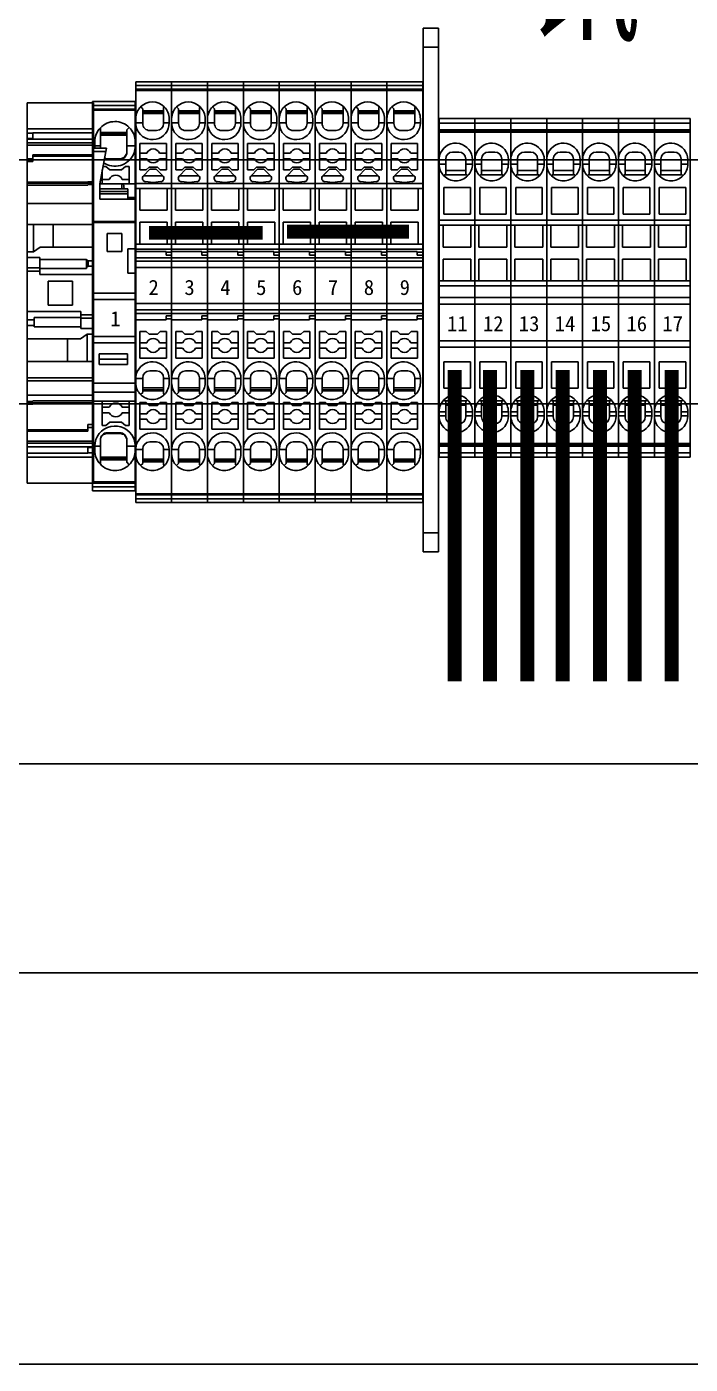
# Model space of a CAD drawing. Header units: millimetres. Extents: x -5786 to 4989, y -422 to 1165.
# Drawn here: x -963 to -867.7, y 393.8 to 585.8 of the extents above; entities that cross this region are included whole.
import ezdxf

# ---------------------------------------------------------------- set-up
doc = ezdxf.new("R2010")
doc.units = ezdxf.units.MM
doc.layers.add('03-电路图形与符号及连接细实线', color=7, linetype='Continuous', lineweight=25)
doc.styles.get("Standard").update_dxf_attribs({"font": 'txt.shx', "height": 20})

# ---------------------------------------------------------------- blocks, each defined once
blk = doc.blocks.new('CLIPFIX_35-select__2', base_point=(-143.27, 65.5))
at = {"color": 7, "linetype": 'Continuous'}
for p, q in [((-143.27, 75), (-143.27, 65.5)), ((-139.54, 75), (-143.27, 75)), ((-138.98, 75), (-139.54, 75)), ((-139.54, 65.5), (-139.54, 75)), ((-138.98, 75), (-138.98, 66.3)), ((-138.98, 75), (-138.05, 75)), ((-138.05, 75), (-137.54, 75)), ((-138.05, 75), (-138.05, 65.5)), ((-137.54, 65.5), (-137.54, 75)), ((-137.54, 75), (-137.22, 75)), ((-137.22, 65.5), (-137.22, 75)), ((-137.22, 75), (-135.81, 75)), ((-135.81, 75), (-135.81, 66.3)), ((-135.6, 75), (-135.81, 75)), ((-135.6, 75), (-131.93, 75)), ((-135.6, 66.3), (-135.6, 75)), ((-131.74, 75), (-131.93, 75)), ((-131.93, 74.2), (-131.93, 75)), ((-131.74, 75), (-131.74, 65.5)), ((-131.74, 75), (-131.55, 75)), ((-131.55, 74.2), (-131.55, 75)), ((-131.55, 75), (-130.61, 75)), ((-128.59, 75), (-130.61, 75)), ((-128.59, 75), (-128.15, 75)), ((-128.15, 65.5), (-128.15, 75)), ((-125.82, 75), (-128.15, 75)), ((-125.82, 75), (-125.82, 65.5)), ((-125.82, 75), (-122.57, 75)), ((-122.57, 75), (-122.57, 67.36)), ((-122.57, 75), (-120.62, 75)), ((-120.62, 74), (-120.62, 75)), ((-120.62, 75), (-119.81, 75)), ((-119.81, 74), (-119.81, 75)), ((-119.81, 75), (-118.61, 75)), ((-118.61, 67.3), (-118.61, 75)), ((-112.82, 75), (-118.61, 75)), ((-112.82, 75), (-112.82, 73.2)), ((-112.82, 75), (-112.35, 75)), ((-112.35, 75), (-112.35, 73.2)), ((-110.87, 75), (-112.35, 75)), ((-110.87, 75), (-110.87, 73.2)), ((-110.87, 75), (-110.07, 75)), ((-110.07, 74.09), (-110.07, 75)), ((-106.12, 75), (-110.07, 75)), ((-106.12, 65.5), (-106.12, 75)), ((-103.12, 75), (-106.12, 75)), ((-103.12, 65.5), (-103.12, 75)), ((-103.12, 75), (-100.47, 75)), ((-100.47, 66.3), (-100.47, 75)), ((-100.2, 75), (-100.47, 75)), ((-100.07, 75), (-100.2, 75)), ((-100.2, 75), (-100.2, 65.5)), ((-100.07, 66.3), (-100.07, 75)), ((-97.11, 75), (-100.07, 75)), ((-96.69, 75), (-97.11, 75)), ((-97.11, 75), (-97.11, 74.2)), ((-96.69, 74.2), (-96.69, 75)), ((-94.73, 75), (-96.69, 75)), ((-94.73, 65.5), (-94.73, 75)), ((-94.4, 75), (-94.73, 75)), ((-94.4, 65.5), (-94.4, 75)), ((-93.9, 75), (-94.4, 75)), ((-93.9, 65.5), (-93.9, 75)), ((-93.81, 75), (-93.9, 75)), ((-93.81, 74.2), (-93.81, 75)), ((-93.04, 75), (-93.81, 75)), ((-93.04, 75), (-93.04, 74.2)), ((-93.04, 75), (-92.4, 75)), ((-92.4, 75), (-92.4, 65.5)), ((-88.67, 75), (-92.4, 75)), ((-88.67, 75), (-88.67, 65.5)), ((-131.88, 74.2), (-131.93, 74.2)), ((-131.88, 74.2), (-131.88, 65.5)), ((-131.47, 74.2), (-131.55, 74.2)), ((-131.47, 74.2), (-131.47, 65.5)), ((-120.62, 74), (-120.81, 74)), ((-120.81, 67.3), (-120.81, 74)), ((-120.62, 74), (-119.81, 74)), ((-119.51, 74), (-119.81, 74)), ((-119.51, 67.3), (-119.51, 74)), ((-113.33, 73.2), (-113.33, 65.5)), ((-113.33, 73.2), (-112.82, 73.2)), ((-112.82, 73.2), (-112.43, 73.2)), ((-112.43, 66.5), (-112.43, 73.2)), ((-112.35, 73.2), (-112.43, 73.2)), ((-111.14, 73.2), (-112.35, 73.2)), ((-111.14, 73.2), (-111.14, 66.5)), ((-111.14, 73.2), (-110.87, 73.2)), ((-106.12, 74.09), (-110.07, 74.09)), ((-110.07, 74.09), (-109.37, 73.14)), ((-109.37, 65.5), (-109.37, 73.14)), ((-96.69, 74.2), (-97.11, 74.2)), ((-96.34, 74.2), (-96.69, 74.2)), ((-96.34, 74.2), (-96.34, 65.5)), ((-96.14, 74.2), (-96.34, 74.2)), ((-96.14, 65.5), (-96.14, 74.2)), ((-93.04, 74.2), (-93.81, 74.2)), ((-93.04, 74.2), (-92.97, 74.2)), ((-92.97, 65.5), (-92.97, 74.2)), ((-114.25, 72), (-117.7, 72)), ((-117.7, 72), (-117.7, 68.5)), ((-114.25, 68.5), (-114.25, 72)), ((-109.37, 71.28), (-106.12, 71.28)), ((-122.57, 69.22), (-125.82, 69.22)), ((-121.88, 66.41), (-122.57, 67.36)), ((-120.81, 67.3), (-121.07, 67.3)), ((-121.07, 65.5), (-121.07, 67.3)), ((-120.81, 67.3), (-119.6, 67.3)), ((-119.6, 65.5), (-119.6, 67.3)), ((-119.6, 67.3), (-119.51, 67.3)), ((-119.12, 67.3), (-119.51, 67.3)), ((-119.12, 67.3), (-119.12, 65.5)), ((-118.61, 67.3), (-119.12, 67.3)), ((-117.7, 68.5), (-114.25, 68.5)), ((-139.54, 65.5), (-143.27, 65.5)), ((-138.9, 65.5), (-139.54, 65.5)), ((-138.9, 66.3), (-138.98, 66.3)), ((-138.9, 66.3), (-138.14, 66.3)), ((-138.9, 65.5), (-138.9, 66.3)), ((-138.9, 65.5), (-138.14, 65.5)), ((-138.14, 66.3), (-138.14, 65.5)), ((-138.14, 65.5), (-138.05, 65.5)), ((-138.05, 65.5), (-137.54, 65.5)), ((-137.22, 65.5), (-137.54, 65.5)), ((-135.26, 65.5), (-137.22, 65.5)), ((-135.81, 66.3), (-135.6, 66.3)), ((-135.6, 66.3), (-135.26, 66.3)), ((-135.26, 66.3), (-134.84, 66.3)), ((-135.26, 66.3), (-135.26, 65.5)), ((-135.26, 65.5), (-134.84, 65.5)), ((-134.84, 65.5), (-134.84, 66.3)), ((-134.84, 65.5), (-131.88, 65.5)), ((-131.88, 65.5), (-131.74, 65.5)), ((-131.74, 65.5), (-131.47, 65.5)), ((-130.61, 65.5), (-131.47, 65.5)), ((-130.61, 65.5), (-128.59, 65.5)), ((-128.59, 65.5), (-128.15, 65.5)), ((-128.15, 65.5), (-125.82, 65.5)), ((-121.88, 66.41), (-125.82, 66.41)), ((-121.88, 65.5), (-125.82, 65.5)), ((-121.88, 65.5), (-121.88, 66.41)), ((-121.07, 65.5), (-121.88, 65.5)), ((-121.07, 65.5), (-119.6, 65.5)), ((-119.12, 65.5), (-119.6, 65.5)), ((-119.12, 65.5), (-113.33, 65.5)), ((-113.33, 65.5), (-112.14, 65.5)), ((-112.43, 66.5), (-112.31, 66.5)), ((-112.14, 66.27), (-112.31, 66.5)), ((-112.31, 66.5), (-111.22, 66.5)), ((-112.14, 65.5), (-112.14, 66.27)), ((-112.14, 66.27), (-111.33, 66.27)), ((-112.14, 65.5), (-111.33, 65.5)), ((-111.22, 66.5), (-111.33, 66.27)), ((-111.33, 66.27), (-111.33, 65.5)), ((-111.33, 65.5), (-109.37, 65.5)), ((-111.22, 66.5), (-111.14, 66.5)), ((-109.37, 65.5), (-106.12, 65.5)), ((-103.12, 65.5), (-106.12, 65.5)), ((-103.12, 65.5), (-100.4, 65.5)), ((-100.47, 66.3), (-100.4, 66.3)), ((-100.4, 66.3), (-100.4, 65.5)), ((-100.4, 65.5), (-100.2, 65.5)), ((-100.2, 65.5), (-100.02, 65.5)), ((-100.07, 66.3), (-100.02, 66.3)), ((-100.02, 66.3), (-100.02, 65.5)), ((-100.02, 65.5), (-96.34, 65.5)), ((-96.34, 65.5), (-96.14, 65.5)), ((-96.14, 65.5), (-94.73, 65.5)), ((-94.73, 65.5), (-94.4, 65.5)), ((-94.4, 65.5), (-93.9, 65.5)), ((-93.9, 65.5), (-92.97, 65.5)), ((-92.97, 65.5), (-92.4, 65.5)), ((-92.4, 65.5), (-88.67, 65.5))]:
    blk.add_line(p, q, dxfattribs=at)
at = {"color": 2, "linetype": 'Continuous'}
for p, q in [((-130.61, 75), (-130.61, 65.5)), ((-128.59, 75), (-128.59, 65.5))]:
    blk.add_line(p, q, dxfattribs=at)
blk = doc.blocks.new('ST_2_5-select__2', base_point=(-161.48, 74.58))
at = {"color": 7, "linetype": 'Continuous'}
for p, q in [((-161.48, 79.73), (-161.48, 74.58)), ((-160.84, 79.73), (-161.48, 79.73)), ((-160.84, 79.73), (-160.84, 74.58)), ((-159.88, 79.73), (-160.84, 79.73)), ((-159.88, 74.58), (-159.88, 79.73)), ((-159.78, 79.73), (-159.88, 79.73)), ((-159.78, 79.73), (-159.78, 74.58)), ((-159.52, 79.73), (-159.78, 79.73)), ((-159.52, 79.73), (-159.52, 74.58)), ((-146.9, 79.73), (-159.52, 79.73)), ((-155.56, 79.38), (-154.96, 79.38)), ((-151.58, 79.08), (-151.58, 75.28)), ((-147.78, 79.08), (-151.58, 79.08)), ((-147.78, 75.28), (-147.78, 79.08)), ((-146.9, 79.73), (-146.9, 74.58)), ((-146.18, 79.73), (-146.9, 79.73)), ((-138.18, 79.73), (-146.18, 79.73)), ((-146.18, 79.16), (-146.18, 79.73)), ((-146.18, 75.16), (-146.18, 79.16)), ((-143.03, 79.16), (-146.18, 79.16)), ((-143.03, 75.16), (-143.03, 79.16)), ((-141.33, 79.16), (-141.33, 75.16)), ((-138.18, 79.16), (-141.33, 79.16)), ((-137.47, 79.73), (-138.18, 79.73)), ((-138.18, 79.16), (-138.18, 79.73)), ((-138.18, 75.16), (-138.18, 79.16)), ((-137.47, 79.73), (-137.47, 74.58)), ((-135.79, 79.73), (-137.47, 79.73)), ((-135.79, 79.73), (-135.79, 74.58)), ((-134.87, 79.73), (-135.79, 79.73)), ((-134.87, 79.73), (-134.87, 74.58)), ((-129.6, 79.73), (-134.87, 79.73)), ((-129.6, 79.73), (-129.6, 74.58)), ((-128.67, 79.73), (-129.6, 79.73)), ((-128.67, 79.73), (-128.67, 74.58)), ((-114.84, 79.73), (-128.67, 79.73)), ((-122.78, 79.08), (-126.58, 79.08)), ((-126.58, 79.08), (-126.58, 75.28)), ((-122.78, 75.28), (-122.78, 79.08)), ((-118.81, 79.38), (-119.41, 79.38)), ((-114.84, 79.73), (-114.84, 74.58)), ((-114.59, 79.73), (-114.84, 79.73)), ((-114.59, 79.73), (-114.59, 74.58)), ((-114.49, 79.73), (-114.59, 79.73)), ((-114.49, 74.58), (-114.49, 79.73)), ((-113.52, 79.73), (-114.49, 79.73)), ((-113.52, 79.73), (-113.52, 74.58)), ((-112.88, 79.73), (-113.52, 79.73)), ((-112.88, 79.73), (-112.88, 74.58)), ((-156.68, 76.53), (-156.68, 77.43)), ((-155.68, 78.43), (-155.56, 78.43)), ((-155.56, 78.43), (-154.96, 78.43)), ((-154.96, 78.43), (-154.03, 78.43)), ((-154.03, 78.43), (-154.03, 75.53)), ((-154.03, 78.43), (-153.41, 78.43)), ((-153.41, 78.43), (-153.41, 78.58)), ((-153.41, 75.53), (-153.41, 78.43)), ((-120.96, 78.43), (-120.96, 78.58)), ((-120.96, 75.53), (-120.96, 78.43)), ((-120.33, 78.43), (-120.96, 78.43)), ((-120.33, 78.43), (-120.33, 75.53)), ((-119.41, 78.43), (-120.33, 78.43)), ((-118.81, 78.43), (-119.41, 78.43)), ((-118.68, 78.43), (-118.81, 78.43)), ((-117.68, 76.53), (-117.68, 77.43)), ((-155.56, 75.53), (-155.68, 75.53)), ((-155.56, 75.53), (-154.96, 75.53)), ((-154.03, 75.53), (-154.96, 75.53)), ((-153.41, 75.53), (-154.03, 75.53)), ((-153.41, 75.38), (-153.41, 75.53)), ((-151.58, 75.28), (-147.78, 75.28)), ((-146.18, 74.58), (-146.18, 75.16)), ((-146.18, 75.16), (-143.03, 75.16)), ((-141.33, 75.16), (-138.18, 75.16)), ((-138.18, 74.58), (-138.18, 75.16)), ((-126.58, 75.28), (-122.78, 75.28)), ((-120.96, 75.38), (-120.96, 75.53)), ((-120.96, 75.53), (-120.33, 75.53)), ((-120.33, 75.53), (-119.41, 75.53)), ((-118.81, 75.53), (-119.41, 75.53)), ((-118.81, 75.53), (-118.68, 75.53)), ((-160.84, 74.58), (-161.48, 74.58)), ((-159.88, 74.58), (-160.84, 74.58)), ((-159.88, 74.58), (-159.78, 74.58)), ((-159.78, 74.58), (-159.52, 74.58)), ((-156.56, 74.58), (-159.52, 74.58)), ((-156.56, 74.58), (-156.56, 74.8)), ((-156.56, 74.58), (-155.56, 74.58)), ((-154.96, 74.58), (-155.56, 74.58)), ((-154.96, 74.58), (-153.96, 74.58)), ((-153.96, 74.58), (-153.96, 74.8)), ((-146.9, 74.58), (-153.96, 74.58)), ((-146.18, 74.58), (-146.9, 74.58)), ((-138.18, 74.58), (-146.18, 74.58)), ((-137.47, 74.58), (-138.18, 74.58)), ((-135.79, 74.58), (-137.47, 74.58)), ((-135.79, 74.58), (-134.87, 74.58)), ((-129.6, 74.58), (-134.87, 74.58)), ((-129.6, 74.58), (-128.67, 74.58)), ((-128.67, 74.58), (-120.41, 74.58)), ((-120.41, 74.58), (-120.41, 74.8)), ((-120.41, 74.58), (-119.41, 74.58)), ((-119.41, 74.58), (-118.81, 74.58)), ((-117.81, 74.58), (-118.81, 74.58)), ((-117.81, 74.58), (-117.81, 74.8)), ((-117.81, 74.58), (-114.84, 74.58)), ((-114.59, 74.58), (-114.84, 74.58)), ((-114.49, 74.58), (-114.59, 74.58)), ((-113.52, 74.58), (-114.49, 74.58)), ((-113.52, 74.58), (-112.88, 74.58))]:
    blk.add_line(p, q, dxfattribs=at)
at = {"color": 2, "linetype": 'Continuous'}
for p, q in [((-155.56, 78.43), (-155.56, 79.38)), ((-154.96, 78.43), (-154.96, 79.38)), ((-119.41, 78.43), (-119.41, 79.38)), ((-118.81, 78.43), (-118.81, 79.38)), ((-155.56, 75.53), (-155.56, 74.58)), ((-154.96, 75.53), (-154.96, 74.58)), ((-119.41, 75.53), (-119.41, 74.58)), ((-118.81, 75.53), (-118.81, 74.58))]:
    blk.add_line(p, q, dxfattribs=at)
at = {"color": 7, "linetype": 'Continuous'}
for centre, radius, start, end in [((-155.56, 76.98), 2.4, 90, 245.3757), ((-154.96, 76.98), 2.4, 45.3088, 90), ((-119.41, 76.98), 2.4, 90, 134.6912), ((-118.81, 76.98), 2.4, 294.6243, 90), ((-155.68, 77.43), 1, 90, 180), ((-154.96, 76.98), 2.4, 314.6912, 45.3088), ((-119.41, 76.98), 2.4, 134.6912, 225.3088), ((-118.68, 77.43), 1, 360, 90), ((-155.68, 76.53), 1, 180, 270), ((-154.96, 76.98), 2.4, 294.6243, 314.6912), ((-119.41, 76.98), 2.4, 225.3088, 245.3757), ((-118.68, 76.53), 1, 270, 360), ((-155.56, 76.98), 2.4, 245.3757, 270), ((-154.96, 76.98), 2.4, 270, 294.6243), ((-119.41, 76.98), 2.4, 245.3757, 270), ((-118.81, 76.98), 2.4, 270, 294.6243)]:
    blk.add_arc(centre, radius, start, end, dxfattribs=at)
for points in [[(-153.27, 78.69), (-153.31, 78.66), (-153.34, 78.63), (-153.37, 78.61), (-153.41, 78.58)], [(-121.1, 78.69), (-121.06, 78.66), (-121.03, 78.63), (-120.99, 78.61), (-120.96, 78.58)], [(-153.27, 75.27), (-153.31, 75.3), (-153.34, 75.33), (-153.37, 75.35), (-153.41, 75.38)], [(-121.1, 75.27), (-121.06, 75.3), (-121.03, 75.33), (-120.99, 75.35), (-120.96, 75.38)]]:
    blk.add_spline(points, degree=3, dxfattribs=at)
blk = doc.blocks.new('PT_2_5-TWIN-SELECT__2_b503abecfed5f87d18ab24592fec7340')
at = {"color": 7, "linetype": 'Continuous', "lineweight": 25}
for p, q in [((-178.97, 84.88), (-178.43, 84.88)), ((-178.97, 79.73), (-178.97, 84.88)), ((-178.43, 84.88), (-177.89, 84.88)), ((-178.43, 84.88), (-178.43, 79.73)), ((-177.89, 84.88), (-177.72, 84.88)), ((-177.89, 79.73), (-177.89, 84.88)), ((-177.72, 84.88), (-164.39, 84.88)), ((-177.72, 79.73), (-177.72, 84.88)), ((-173.07, 84.53), (-173.67, 84.53)), ((-164.39, 79.73), (-164.39, 84.88)), ((-164.39, 84.88), (-163.67, 84.88)), ((-163.67, 84.23), (-163.67, 84.88)), ((-163.67, 84.88), (-155.67, 84.88)), ((-155.67, 84.23), (-155.67, 84.88)), ((-155.67, 84.88), (-154.96, 84.88)), ((-154.96, 84.88), (-154.96, 79.73)), ((-154.96, 84.88), (-154.52, 84.88)), ((-154.52, 84.88), (-154.07, 84.88)), ((-154.52, 84.08), (-154.52, 84.88)), ((-154.07, 84.88), (-153.71, 84.88)), ((-154.07, 84.08), (-154.07, 84.88)), ((-153.2, 84.88), (-153.71, 84.88)), ((-153.71, 84.88), (-153.71, 79.73)), ((-153.2, 84.88), (-152.29, 84.88)), ((-152.29, 84.88), (-147.16, 84.88)), ((-152.29, 79.73), (-152.29, 84.88)), ((-147.16, 84.88), (-146.25, 84.88)), ((-147.16, 79.73), (-147.16, 84.88)), ((-146.25, 84.88), (-145.73, 84.88)), ((-145.73, 84.88), (-145.38, 84.88)), ((-145.73, 79.73), (-145.73, 84.88)), ((-145.38, 84.08), (-145.38, 84.88)), ((-145.38, 84.88), (-144.93, 84.88)), ((-144.93, 84.88), (-119.82, 84.88)), ((-144.93, 84.08), (-144.93, 84.88)), ((-136.37, 84.53), (-135.77, 84.53)), ((-126.17, 84.53), (-125.57, 84.53)), ((-119.82, 79.73), (-119.82, 84.88)), ((-119.66, 84.88), (-119.82, 84.88)), ((-119.12, 84.88), (-119.66, 84.88)), ((-119.66, 79.73), (-119.66, 84.88)), ((-118.57, 84.88), (-119.12, 84.88)), ((-119.12, 84.88), (-119.12, 79.73)), ((-118.57, 79.73), (-118.57, 84.88)), ((-175.27, 83.73), (-175.37, 83.82)), ((-174.82, 83.73), (-175.27, 83.73)), ((-174.82, 83.73), (-174.82, 80.73)), ((-174.67, 83.73), (-174.82, 83.73)), ((-174.67, 80.73), (-174.67, 83.73)), ((-174.42, 83.73), (-174.67, 83.73)), ((-174.42, 80.73), (-174.42, 83.73)), ((-173.07, 83.73), (-174.42, 83.73)), ((-172.97, 83.73), (-173.07, 83.73)), ((-171.97, 81.73), (-171.97, 82.73)), ((-170.12, 84.13), (-170.12, 80.33)), ((-168.72, 84.13), (-170.12, 84.13)), ((-167.92, 84.13), (-168.72, 84.13)), ((-168.72, 83.14), (-168.72, 84.13)), ((-166.32, 84.13), (-167.92, 84.13)), ((-167.92, 84.13), (-167.92, 83.14)), ((-166.72, 82.83), (-166.32, 83.23)), ((-166.72, 81.63), (-166.72, 82.83)), ((-165.49, 83.61), (-166.42, 82.68)), ((-166.42, 81.77), (-166.42, 82.68)), ((-166.32, 83.23), (-166.32, 84.13)), ((-165.48, 83.63), (-165.49, 83.61)), ((-165.49, 83.61), (-165.49, 80.84)), ((-164.52, 82.23), (-164.63, 83.33)), ((-163.67, 80.3), (-163.67, 84.23)), ((-160.52, 84.23), (-163.67, 84.23)), ((-160.52, 84.23), (-160.52, 80.3)), ((-158.82, 84.23), (-158.82, 80.3)), ((-158.82, 84.23), (-155.67, 84.23)), ((-155.67, 80.3), (-155.67, 84.23)), ((-154.52, 84.08), (-154.62, 84.08)), ((-154.62, 79.73), (-154.62, 84.08)), ((-154.07, 84.08), (-154.52, 84.08)), ((-144.93, 84.08), (-145.38, 84.08)), ((-144.93, 84.08), (-144.82, 84.08)), ((-144.82, 79.73), (-144.82, 84.08)), ((-141.52, 84.13), (-143.12, 84.13)), ((-143.12, 84.13), (-143.12, 83.23)), ((-143.12, 83.23), (-142.72, 82.83)), ((-142.72, 82.83), (-142.72, 81.63)), ((-140.72, 84.13), (-141.52, 84.13)), ((-141.52, 83.14), (-141.52, 84.13)), ((-139.32, 84.13), (-140.72, 84.13)), ((-140.72, 84.13), (-140.72, 83.14)), ((-139.32, 80.33), (-139.32, 84.13)), ((-137.47, 81.73), (-137.47, 82.73)), ((-136.47, 83.73), (-136.37, 83.73)), ((-136.37, 83.73), (-135.02, 83.73)), ((-135.02, 83.73), (-134.77, 83.73)), ((-135.02, 83.73), (-135.02, 80.73)), ((-134.77, 83.73), (-134.62, 83.73)), ((-134.77, 80.73), (-134.77, 83.73)), ((-134.62, 83.73), (-134.17, 83.73)), ((-134.62, 83.73), (-134.62, 80.73)), ((-134.17, 83.73), (-134.08, 83.82)), ((-131.32, 84.13), (-132.92, 84.13)), ((-132.92, 84.13), (-132.92, 83.23)), ((-132.92, 83.23), (-132.52, 82.83)), ((-132.52, 82.83), (-132.52, 81.63)), ((-131.32, 83.14), (-131.32, 84.13)), ((-130.52, 84.13), (-131.32, 84.13)), ((-130.52, 84.13), (-130.52, 83.14)), ((-129.12, 84.13), (-130.52, 84.13)), ((-129.12, 80.33), (-129.12, 84.13)), ((-127.27, 81.73), (-127.27, 82.73)), ((-126.27, 83.73), (-126.17, 83.73)), ((-126.17, 83.73), (-124.82, 83.73)), ((-124.82, 83.73), (-124.57, 83.73)), ((-124.82, 83.73), (-124.82, 80.73)), ((-124.57, 83.73), (-124.42, 83.73)), ((-124.57, 80.73), (-124.57, 83.73)), ((-124.42, 83.73), (-123.97, 83.73)), ((-124.42, 83.73), (-124.42, 80.73)), ((-123.97, 83.73), (-123.88, 83.82)), ((-175.07, 80.73), (-175.37, 80.43)), ((-175.07, 80.73), (-174.82, 80.73)), ((-174.82, 80.73), (-174.67, 80.73)), ((-174.67, 80.73), (-174.42, 80.73)), ((-174.42, 80.73), (-173.07, 80.73)), ((-172.97, 80.73), (-173.07, 80.73)), ((-168.72, 80.33), (-168.72, 81.31)), ((-167.92, 81.31), (-167.92, 80.33)), ((-166.32, 81.23), (-166.72, 81.63)), ((-165.49, 80.84), (-166.42, 81.77)), ((-166.32, 80.33), (-166.32, 81.23)), ((-165.48, 80.82), (-165.49, 80.84)), ((-164.63, 81.13), (-164.52, 82.23)), ((-142.72, 81.63), (-143.12, 81.23)), ((-143.12, 81.23), (-143.12, 80.33)), ((-141.52, 80.33), (-141.52, 81.31)), ((-140.72, 81.31), (-140.72, 80.33)), ((-136.47, 80.73), (-136.37, 80.73)), ((-135.02, 80.73), (-136.37, 80.73)), ((-134.77, 80.73), (-135.02, 80.73)), ((-134.62, 80.73), (-134.77, 80.73)), ((-134.37, 80.73), (-134.62, 80.73)), ((-134.37, 80.73), (-134.08, 80.43)), ((-132.52, 81.63), (-132.92, 81.23)), ((-132.92, 81.23), (-132.92, 80.33)), ((-131.32, 80.33), (-131.32, 81.31)), ((-130.52, 81.31), (-130.52, 80.33)), ((-126.27, 80.73), (-126.17, 80.73)), ((-124.82, 80.73), (-126.17, 80.73)), ((-124.57, 80.73), (-124.82, 80.73)), ((-124.42, 80.73), (-124.57, 80.73)), ((-124.17, 80.73), (-124.42, 80.73)), ((-124.17, 80.73), (-123.88, 80.43)), ((-178.43, 79.73), (-178.97, 79.73)), ((-177.89, 79.73), (-178.43, 79.73)), ((-177.72, 79.73), (-177.89, 79.73)), ((-177.72, 79.73), (-174.67, 79.73)), ((-174.67, 79.73), (-174.67, 79.95)), ((-174.67, 79.73), (-173.67, 79.73)), ((-173.07, 79.73), (-173.67, 79.73)), ((-173.07, 79.73), (-172.07, 79.73)), ((-172.07, 79.73), (-172.07, 79.95)), ((-172.07, 79.73), (-164.39, 79.73)), ((-170.12, 80.33), (-168.72, 80.33)), ((-168.72, 80.33), (-167.92, 80.33)), ((-167.92, 80.33), (-166.32, 80.33)), ((-164.39, 79.73), (-163.67, 79.73)), ((-163.67, 79.73), (-163.67, 80.3)), ((-160.52, 80.3), (-163.67, 80.3)), ((-155.67, 79.73), (-163.67, 79.73)), ((-158.82, 80.3), (-155.67, 80.3)), ((-155.67, 79.73), (-155.67, 80.3)), ((-155.67, 79.73), (-154.96, 79.73)), ((-154.96, 79.73), (-154.62, 79.73)), ((-154.62, 79.73), (-153.71, 79.73)), ((-153.2, 79.73), (-153.71, 79.73)), ((-153.2, 79.73), (-152.29, 79.73)), ((-147.16, 79.73), (-152.29, 79.73)), ((-146.25, 79.73), (-147.16, 79.73)), ((-146.25, 79.73), (-145.73, 79.73)), ((-144.82, 79.73), (-145.73, 79.73)), ((-137.37, 79.73), (-144.82, 79.73)), ((-143.12, 80.33), (-141.52, 80.33)), ((-141.52, 80.33), (-140.72, 80.33)), ((-140.72, 80.33), (-139.32, 80.33)), ((-137.37, 79.73), (-137.37, 79.95)), ((-137.37, 79.73), (-136.37, 79.73)), ((-136.37, 79.73), (-135.77, 79.73)), ((-134.77, 79.73), (-135.77, 79.73)), ((-134.77, 79.73), (-134.77, 79.95)), ((-127.17, 79.73), (-134.77, 79.73)), ((-132.92, 80.33), (-131.32, 80.33)), ((-131.32, 80.33), (-130.52, 80.33)), ((-130.52, 80.33), (-129.12, 80.33)), ((-127.17, 79.73), (-127.17, 79.95)), ((-127.17, 79.73), (-126.17, 79.73)), ((-126.17, 79.73), (-125.57, 79.73)), ((-124.57, 79.73), (-125.57, 79.73)), ((-124.57, 79.73), (-124.57, 79.95)), ((-119.82, 79.73), (-124.57, 79.73)), ((-119.66, 79.73), (-119.82, 79.73)), ((-119.12, 79.73), (-119.66, 79.73)), ((-118.57, 79.73), (-119.12, 79.73))]:
    blk.add_line(p, q, dxfattribs=at)
at = {"color": 2, "linetype": 'Continuous', "lineweight": 25}
for p, q in [((-173.07, 83.73), (-173.07, 84.53)), ((-153.2, 79.73), (-153.2, 84.88)), ((-146.25, 79.73), (-146.25, 84.88)), ((-136.37, 83.73), (-136.37, 84.53)), ((-126.17, 83.73), (-126.17, 84.53)), ((-173.07, 80.73), (-173.07, 79.73)), ((-136.37, 80.73), (-136.37, 79.73)), ((-126.17, 80.73), (-126.17, 79.73))]:
    blk.add_line(p, q, dxfattribs=at)
at = {"color": 7, "linetype": 'Continuous', "lineweight": 25}
for centre, radius, start, end in [((-173.67, 82.13), 2.4, 90, 135), ((-173.07, 82.13), 2.4, 294.6243, 90), ((-136.37, 82.13), 2.4, 90, 245.3757), ((-135.77, 82.13), 2.4, 45, 90), ((-126.17, 82.13), 2.4, 90, 245.3757), ((-125.57, 82.13), 2.4, 45, 90), ((-173.67, 82.13), 2.4, 135, 225), ((-172.97, 82.73), 1, 360, 90), ((-168.32, 82.23), 1, 113.5782, 246.4218), ((-168.32, 82.23), 1, 293.5782, 66.4218), ((-165.12, 83.28), 0.5, 5.4406, 134.9997), ((-141.12, 82.23), 1, 113.5782, 246.4218), ((-141.12, 82.23), 1, 293.5782, 66.4218), ((-136.47, 82.73), 1, 90, 180), ((-135.77, 82.13), 2.4, 315, 45), ((-130.92, 82.23), 1, 113.5782, 246.4218), ((-130.92, 82.23), 1, 293.5782, 66.4218), ((-126.27, 82.73), 1, 90, 180), ((-125.57, 82.13), 2.4, 315, 45), ((-172.97, 81.73), 1, 270, 0), ((-165.12, 81.18), 0.5, 225, 354.5597), ((-136.47, 81.73), 1, 180, 270), ((-126.27, 81.73), 1, 180, 270), ((-173.67, 82.13), 2.4, 225, 245.3757), ((-173.67, 82.13), 2.4, 245.3757, 270), ((-173.07, 82.13), 2.4, 270, 294.6243), ((-136.37, 82.13), 2.4, 245.3757, 270), ((-135.77, 82.13), 2.4, 270, 294.6243), ((-135.77, 82.13), 2.4, 294.6243, 315), ((-126.17, 82.13), 2.4, 245.3757, 270), ((-125.57, 82.13), 2.4, 270, 294.6243), ((-125.57, 82.13), 2.4, 294.6243, 315)]:
    blk.add_arc(centre, radius, start, end, dxfattribs=at)
blk = doc.blocks.new('PT_4_HESILED_24_5X20-select__2_08e6fd54ed2d4d0ee8dc45947adb3970')
at = {"color": 7, "linetype": 'Continuous', "lineweight": 25}
for p, q in [((-134.97, 59.61), (-134.97, 53.46)), ((-134.4, 59.61), (-134.97, 59.61)), ((-134.4, 53.46), (-134.4, 59.61)), ((-134.07, 59.61), (-134.4, 59.61)), ((-133.86, 59.61), (-134.07, 59.61)), ((-133.86, 53.46), (-133.86, 59.61)), ((-133.69, 59.61), (-133.86, 59.61)), ((-133.69, 53.46), (-133.69, 59.61)), ((-133.39, 59.61), (-133.69, 59.61)), ((-132.29, 59.61), (-133.39, 59.61)), ((-132.29, 59.61), (-131.57, 59.61)), ((-131.57, 59.61), (-131.37, 59.61)), ((-131.37, 59.61), (-124.27, 59.61)), ((-122.97, 59.61), (-124.27, 59.61)), ((-122.97, 59.61), (-122.67, 59.61)), ((-122.67, 59.61), (-122.12, 59.61)), ((-122.12, 58.19), (-122.12, 59.61)), ((-122.12, 59.61), (-121.15, 59.61)), ((-121.12, 59.61), (-121.15, 59.61)), ((-121.12, 59.61), (-120.83, 59.61)), ((-120.83, 53.46), (-120.83, 59.61)), ((-119.53, 59.61), (-120.83, 59.61)), ((-119.53, 53.46), (-119.53, 59.61)), ((-118.37, 59.61), (-119.53, 59.61)), ((-118.37, 59.61), (-116.64, 59.61)), ((-116.49, 59.61), (-116.64, 59.61)), ((-115.77, 59.61), (-116.49, 59.61)), ((-113.72, 59.61), (-115.77, 59.61)), ((-113.72, 53.46), (-113.72, 59.61)), ((-112.8, 59.61), (-113.72, 59.61)), ((-112.8, 53.46), (-112.8, 59.61)), ((-107.77, 59.61), (-112.8, 59.61)), ((-107.53, 59.61), (-107.77, 59.61)), ((-107.53, 53.46), (-107.53, 59.61)), ((-107.06, 59.61), (-107.53, 59.61)), ((-107.06, 59.61), (-106.6, 59.61)), ((-96.44, 59.61), (-106.6, 59.61)), ((-106.6, 53.46), (-106.6, 59.61)), ((-96.34, 59.61), (-96.44, 59.61)), ((-96.44, 59.61), (-96.44, 53.46)), ((-91.62, 59.61), (-96.34, 59.61)), ((-96.34, 59.61), (-96.34, 53.46)), ((-91.62, 59.61), (-90.92, 59.61)), ((-86.28, 59.61), (-90.92, 59.61)), ((-85.78, 59.61), (-86.28, 59.61)), ((-85.78, 57.6), (-85.78, 59.61)), ((-80.36, 59.61), (-85.78, 59.61)), ((-80.19, 59.61), (-80.36, 59.61)), ((-80.36, 53.46), (-80.36, 59.61)), ((-80.19, 53.46), (-80.19, 59.61)), ((-79.65, 59.61), (-80.19, 59.61)), ((-79.65, 53.46), (-79.65, 59.61)), ((-79.07, 59.61), (-79.65, 59.61)), ((-79.07, 53.46), (-79.07, 59.61)), ((-130.52, 58.46), (-131.17, 58.46)), ((-130.38, 58.46), (-130.52, 58.46)), ((-130.52, 58.46), (-130.52, 54.66)), ((-130.38, 58.46), (-130.38, 54.66)), ((-130.13, 58.46), (-130.38, 58.46)), ((-130.13, 58.46), (-130.13, 54.66)), ((-128.57, 58.46), (-130.13, 58.46)), ((-129.17, 59.26), (-128.57, 59.26)), ((-128.57, 58.46), (-127.74, 58.46)), ((-127.74, 58.46), (-127.65, 58.46)), ((-123.77, 58.19), (-125.62, 58.19)), ((-125.62, 58.19), (-125.62, 57.68)), ((-125.62, 57.68), (-125.12, 57.08)), ((-122.97, 58.19), (-123.77, 58.19)), ((-123.77, 57.18), (-123.77, 58.19)), ((-122.12, 58.19), (-122.97, 58.19)), ((-122.97, 58.19), (-122.97, 57.18)), ((-122.12, 54.34), (-122.12, 58.19)), ((-116.82, 58.61), (-116.82, 54.56)), ((-116.07, 58.61), (-116.82, 58.61)), ((-116.07, 54.56), (-116.07, 58.61)), ((-115.32, 58.61), (-116.07, 58.61)), ((-115.32, 54.56), (-115.32, 58.61)), ((-92.37, 58.56), (-93.12, 58.56)), ((-93.12, 58.56), (-93.12, 54.51)), ((-92.02, 58.56), (-92.37, 58.56)), ((-92.37, 54.51), (-92.37, 58.56)), ((-91.62, 58.56), (-92.02, 58.56)), ((-92.02, 58.56), (-92.02, 54.51)), ((-91.62, 58.56), (-91.62, 55.39)), ((-90.92, 58.56), (-91.62, 58.56)), ((-90.89, 58.56), (-90.92, 58.56)), ((-90.92, 58.19), (-90.92, 58.56)), ((-90.92, 55.39), (-90.92, 58.19)), ((-90.27, 58.19), (-90.92, 58.19)), ((-90.89, 58.56), (-86.28, 57.69)), ((-90.27, 58.19), (-90.27, 57.18)), ((-88.9, 58.19), (-90.27, 58.19)), ((-88.92, 57.08), (-88.42, 57.68)), ((-88.42, 57.68), (-88.42, 58.1)), ((-86.28, 57.69), (-85.78, 57.6)), ((-85.48, 58.46), (-85.78, 58.46)), ((-84.87, 59.26), (-85.48, 59.26)), ((-85.48, 58.46), (-83.92, 58.46)), ((-83.92, 58.46), (-83.68, 58.46)), ((-83.92, 58.46), (-83.92, 54.66)), ((-83.68, 58.46), (-83.68, 54.66)), ((-83.68, 58.46), (-83.52, 58.46)), ((-83.52, 58.46), (-82.87, 58.46)), ((-83.52, 58.46), (-83.52, 54.66)), ((-126.74, 55.66), (-126.74, 57.46)), ((-126.65, 55.66), (-126.65, 57.46)), ((-125.12, 57.08), (-125.12, 55.44)), ((-100.62, 55.39), (-100.62, 57.49)), ((-100.62, 57.49), (-98.02, 57.49)), ((-98.02, 55.39), (-98.02, 57.49)), ((-88.92, 55.44), (-88.92, 57.08)), ((-87.4, 57.46), (-87.4, 55.66)), ((-87.31, 55.66), (-87.31, 57.46)), ((-130.87, 54.66), (-131.23, 54.31)), ((-130.87, 54.66), (-130.52, 54.66)), ((-130.52, 54.66), (-130.38, 54.66)), ((-130.38, 54.66), (-130.13, 54.66)), ((-130.13, 54.66), (-128.57, 54.66)), ((-128.57, 54.66), (-127.74, 54.66)), ((-127.74, 54.66), (-127.65, 54.66)), ((-125.12, 55.44), (-125.62, 54.85)), ((-125.62, 54.85), (-125.62, 54.34)), ((-125.62, 54.34), (-123.77, 54.34)), ((-123.77, 54.34), (-123.77, 55.35)), ((-123.77, 54.34), (-122.97, 54.34)), ((-122.97, 55.35), (-122.97, 54.34)), ((-122.97, 54.34), (-122.12, 54.34)), ((-122.12, 53.46), (-122.12, 54.34)), ((-116.82, 54.56), (-116.07, 54.56)), ((-116.07, 54.56), (-115.32, 54.56)), ((-103.75, 53.46), (-103.75, 54.51)), ((-100.25, 54.51), (-103.75, 54.51)), ((-98.02, 55.39), (-100.62, 55.39)), ((-100.25, 53.46), (-100.25, 54.51)), ((-93.12, 54.51), (-92.86, 54.51)), ((-93.12, 54.51), (-93.12, 53.46)), ((-92.86, 54.51), (-92.37, 54.51)), ((-92.86, 53.46), (-92.86, 54.51)), ((-92.37, 54.51), (-92.02, 54.51)), ((-92.02, 54.51), (-91.62, 54.51)), ((-90.92, 55.39), (-91.62, 55.39)), ((-91.62, 55.03), (-91.62, 55.39)), ((-91.62, 55.03), (-90.92, 55.14)), ((-91.62, 54.51), (-91.62, 55.03)), ((-90.92, 55.14), (-90.92, 55.39)), ((-90.92, 54.34), (-90.92, 55.14)), ((-90.92, 53.46), (-90.92, 54.34)), ((-90.92, 54.34), (-90.27, 54.34)), ((-90.27, 55.35), (-90.27, 54.34)), ((-90.27, 54.34), (-88.42, 54.34)), ((-88.42, 54.85), (-88.92, 55.44)), ((-88.42, 54.34), (-88.42, 54.85)), ((-86.31, 54.66), (-86.4, 54.66)), ((-85.48, 54.66), (-86.31, 54.66)), ((-83.92, 54.66), (-85.48, 54.66)), ((-83.68, 54.66), (-83.92, 54.66)), ((-83.52, 54.66), (-83.68, 54.66)), ((-83.17, 54.66), (-83.52, 54.66)), ((-83.17, 54.66), (-82.82, 54.31)), ((-134.4, 53.46), (-134.97, 53.46)), ((-133.86, 53.46), (-134.4, 53.46)), ((-133.69, 53.46), (-133.86, 53.46)), ((-133.39, 53.46), (-133.69, 53.46)), ((-132.29, 53.46), (-133.39, 53.46)), ((-132.29, 53.46), (-131.57, 53.46)), ((-131.37, 53.46), (-131.57, 53.46)), ((-131.37, 53.46), (-130.38, 53.46)), ((-130.38, 53.46), (-130.38, 53.72)), ((-129.43, 53.46), (-130.38, 53.46)), ((-129.43, 53.46), (-129.17, 53.46)), ((-128.57, 53.46), (-129.17, 53.46)), ((-128.57, 53.46), (-128.32, 53.46)), ((-127.37, 53.46), (-128.32, 53.46)), ((-128.31, 53.47), (-128.31, 53.47)), ((-127.37, 53.72), (-127.37, 53.46)), ((-127.37, 53.46), (-124.27, 53.46)), ((-122.97, 53.46), (-124.27, 53.46)), ((-122.97, 53.46), (-122.67, 53.46)), ((-122.67, 53.46), (-122.12, 53.46)), ((-122.12, 53.46), (-121.15, 53.46)), ((-121.12, 53.46), (-121.15, 53.46)), ((-121.12, 53.46), (-120.83, 53.46)), ((-119.53, 53.46), (-120.83, 53.46)), ((-118.37, 53.46), (-119.53, 53.46)), ((-118.37, 53.46), (-116.64, 53.46)), ((-116.49, 53.46), (-116.64, 53.46)), ((-115.77, 53.46), (-116.49, 53.46)), ((-113.72, 53.46), (-115.77, 53.46)), ((-112.8, 53.46), (-113.72, 53.46)), ((-107.77, 53.46), (-112.8, 53.46)), ((-107.53, 53.46), (-107.77, 53.46)), ((-107.06, 53.46), (-107.53, 53.46)), ((-107.06, 53.46), (-106.6, 53.46)), ((-103.75, 53.46), (-106.6, 53.46)), ((-100.25, 53.46), (-103.75, 53.46)), ((-96.44, 53.46), (-100.25, 53.46)), ((-96.34, 53.46), (-96.44, 53.46)), ((-93.12, 53.46), (-96.34, 53.46)), ((-92.86, 53.46), (-93.12, 53.46)), ((-92.86, 53.46), (-90.92, 53.46)), ((-86.67, 53.46), (-90.92, 53.46)), ((-86.67, 53.72), (-86.67, 53.46)), ((-86.67, 53.46), (-85.73, 53.46)), ((-85.74, 53.47), (-85.73, 53.47)), ((-85.73, 53.46), (-85.48, 53.46)), ((-85.48, 53.46), (-84.87, 53.46)), ((-84.87, 53.46), (-84.62, 53.46)), ((-84.62, 53.46), (-83.68, 53.46)), ((-83.68, 53.46), (-83.68, 53.72)), ((-80.36, 53.46), (-83.68, 53.46)), ((-80.19, 53.46), (-80.36, 53.46)), ((-79.65, 53.46), (-80.19, 53.46)), ((-79.07, 53.46), (-79.65, 53.46))]:
    blk.add_line(p, q, dxfattribs=at)
at = {"color": 2, "linetype": 'Continuous', "lineweight": 25}
for p, q in [((-86.28, 59.61), (-86.28, 57.69)), ((-128.57, 58.46), (-128.57, 59.26)), ((-85.48, 58.46), (-85.48, 59.26)), ((-126.74, 57.46), (-126.65, 57.46)), ((-87.4, 57.46), (-87.31, 57.46)), ((-128.57, 54.66), (-128.57, 53.46)), ((-126.65, 55.66), (-126.74, 55.66)), ((-87.31, 55.66), (-87.4, 55.66)), ((-85.48, 54.66), (-85.48, 53.46)), ((-129.43, 53.46), (-129.43, 53.47)), ((-128.32, 53.46), (-128.31, 53.47)), ((-85.73, 53.46), (-85.73, 53.47)), ((-84.62, 53.46), (-84.62, 53.47))]:
    blk.add_line(p, q, dxfattribs=at)
at = {"color": 7, "linetype": 'Continuous', "lineweight": 25}
for points in [[(-127.74, 58.46), (-127.55, 58.44), (-127.45, 58.42), (-127.36, 58.39), (-127.19, 58.29), (-127.04, 58.17), (-126.91, 58.02), (-126.82, 57.85), (-126.79, 57.75), (-126.77, 57.66), (-126.74, 57.46)], [(-126.65, 57.46), (-126.66, 57.66), (-126.72, 57.85), (-126.81, 58.02), (-126.94, 58.17), (-127.09, 58.29), (-127.26, 58.39), (-127.45, 58.44), (-127.65, 58.46)], [(-87.4, 57.46), (-87.4, 57.57), (-87.38, 57.68), (-87.35, 57.79), (-87.31, 57.89)], [(-87.31, 57.46), (-87.28, 57.67), (-87.22, 57.87)], [(-126.74, 55.66), (-126.77, 55.47), (-126.79, 55.37), (-126.82, 55.28), (-126.91, 55.11), (-127.04, 54.96), (-127.19, 54.83), (-127.36, 54.74), (-127.45, 54.7), (-127.55, 54.68), (-127.74, 54.66)], [(-127.65, 54.66), (-127.46, 54.68), (-127.27, 54.74), (-127.09, 54.83), (-126.94, 54.95), (-126.82, 55.11), (-126.72, 55.28), (-126.67, 55.47), (-126.65, 55.66)], [(-86.4, 54.66), (-86.59, 54.68), (-86.78, 54.74), (-86.96, 54.83), (-87.11, 54.95), (-87.23, 55.11), (-87.33, 55.28), (-87.38, 55.47), (-87.4, 55.66)], [(-86.31, 54.66), (-86.5, 54.68), (-86.6, 54.7), (-86.69, 54.74), (-86.86, 54.83), (-87.01, 54.96), (-87.14, 55.11), (-87.23, 55.28), (-87.26, 55.37), (-87.28, 55.47), (-87.31, 55.66)]]:
    blk.add_lwpolyline(points, dxfattribs=at)
for centre, radius, start, end in [((-129.17, 56.36), 2.9, 133.6028, 225), ((-129.17, 56.36), 2.9, 90, 133.6028), ((-128.57, 56.36), 2.9, 294.4433, 90), ((-85.48, 56.36), 2.9, 145.7708, 245.5567), ((-85.48, 56.36), 2.9, 90, 95.9857), ((-84.87, 56.36), 2.9, 46.3972, 90), ((-84.87, 56.36), 2.9, 315, 46.3972), ((-123.37, 56.26), 1, 113.5782, 246.4218), ((-123.37, 56.26), 1, 293.5782, 66.4218), ((-90.67, 56.26), 1, 293.5782, 66.4218), ((-129.17, 56.36), 2.9, 225, 245.5567), ((-84.87, 56.36), 2.9, 294.4433, 315), ((-129.17, 56.36), 2.9, 245.5567, 264.8582), ((-129.17, 56.36), 2.9, 264.8582, 270), ((-128.57, 56.36), 2.9, 270, 275.1654), ((-128.57, 56.36), 2.9, 275.17, 294.4433), ((-85.48, 56.36), 2.9, 245.5567, 264.8301), ((-85.48, 56.36), 2.9, 264.8584, 270.0001), ((-84.87, 56.36), 2.9, 270, 275.1425), ((-84.87, 56.36), 2.9, 275.1425, 294.4433)]:
    blk.add_arc(centre, radius, start, end, dxfattribs=at)
blk = doc.blocks.new('ATP-ST-TWIN-select__2_4375556995c730cb7784d9f1fa183e11')
at = {"color": 7, "linetype": 'Continuous', "lineweight": 25}
for p, q in [((-2.1, 399.2), (-2.1, 397)), ((-2.1, 399.2), (0.65, 399.2)), ((0.65, 399.2), (70.35, 399.2)), ((0.65, 399.2), (0.65, 397)), ((70.35, 399.2), (70.35, 397)), ((70.35, 399.2), (73.1, 399.2)), ((73.1, 399.2), (73.1, 397)), ((0.65, 397), (-2.1, 397)), ((70.35, 397), (0.65, 397)), ((73.1, 397), (70.35, 397))]:
    blk.add_line(p, q, dxfattribs=at)

msp = doc.modelspace()

# ---------------------------------------------------------------- linework, layer by layer
for p, q in [((-1057.32, 566.63), (-707.32, 566.63)), ((-707.32, 531.63), (-1057.32, 531.63)), ((-679.01, 393.78), (-1079.01, 393.78))]:
    msp.add_line(p, q)
at = {"color": 2}
for p, q in [((-727.01, 479.96), (-1037.23, 479.96)), ((-1037.23, 449.96), (-727.01, 449.96))]:
    msp.add_line(p, q, dxfattribs=at)
at = {"color": 2, "const_width": 2}
for points in [[(-929.11, 556.18), (-945.44, 556.18)], [(-908.12, 556.34), (-925.59, 556.34)]]:
    msp.add_lwpolyline(points, dxfattribs=at)
at = {"color": 1, "const_width": 2}
for points in [[(-901.54, 536.47), (-901.54, 491.82)], [(-886.05, 536.47), (-886.05, 491.82)], [(-870.41, 536.47), (-870.41, 491.82)]]:
    msp.add_lwpolyline(points, dxfattribs=at)
at = {"color": 5, "const_width": 2}
for points in [[(-896.48, 536.47), (-896.48, 491.82)], [(-880.68, 536.47), (-880.68, 491.82)]]:
    msp.add_lwpolyline(points, dxfattribs=at)
at = {"color": 7, "true_color": 0xffffff, "const_width": 2}
for points in [[(-891.13, 536.47), (-891.13, 491.82)], [(-875.73, 536.47), (-875.73, 491.82)]]:
    msp.add_lwpolyline(points, dxfattribs=at)

# ---------------------------------------------------------------- block references
for name, p, rotation in [('ATP-ST-TWIN-select__2_4375556995c730cb7784d9f1fa183e11', (-1303.08, 583.47), 270), ('PT_2_5-TWIN-SELECT__2_b503abecfed5f87d18ab24592fec7340', (-1027.05, 398.89), 270), ('PT_2_5-TWIN-SELECT__2_b503abecfed5f87d18ab24592fec7340', (-1021.9, 398.89), 270), ('PT_2_5-TWIN-SELECT__2_b503abecfed5f87d18ab24592fec7340', (-1016.75, 398.89), 270), ('PT_2_5-TWIN-SELECT__2_b503abecfed5f87d18ab24592fec7340', (-1011.6, 398.89), 270), ('PT_2_5-TWIN-SELECT__2_b503abecfed5f87d18ab24592fec7340', (-1006.45, 398.89), 270), ('PT_2_5-TWIN-SELECT__2_b503abecfed5f87d18ab24592fec7340', (-1001.3, 398.89), 270), ('PT_2_5-TWIN-SELECT__2_b503abecfed5f87d18ab24592fec7340', (-996.15, 398.89), 270), ('PT_2_5-TWIN-SELECT__2_b503abecfed5f87d18ab24592fec7340', (-991, 398.89), 270), ('PT_4_HESILED_24_5X20-select__2_08e6fd54ed2d4d0ee8dc45947adb3970', (-893.94, 654.12), 90)]:
    msp.add_blockref(name, p, dxfattribs=dict(rotation=rotation))
at = {"color": 1, "rotation": 270}
for p in [(-903.79, 572.57), (-898.64, 572.57), (-893.49, 572.57), (-888.34, 572.57), (-883.19, 572.57), (-878.04, 572.57), (-872.89, 572.57)]:
    msp.add_blockref('ST_2_5-select__2', p, dxfattribs=at)
at = {"layer": '03-电路图形与符号及连接细实线', "color": 1, "rotation": 89.99999999999999}
msp.add_blockref('CLIPFIX_35-select__2', (-953.4, 520.24), dxfattribs=at)

# ---------------------------------------------------------------- texts
at = {"color": 2, "insert": (-891.54, 617.62), "char_height": 12.25, "attachment_point": 1}
msp.add_mtext_dynamic_manual_height_columns('{\\fSimSun|b0|i0|c134|p2;通讯}', width=17.1303, gutter_width=17.5, heights=[0], dxfattribs=at)
at = {"color": 1, "char_height": 2.1732, "attachment_point": 1}
for s, insert in [('{\\fSimSun|b0|i0|c134|p2;2}', (-945.49, 549.43)), ('{\\fSimSun|b0|i0|c134|p2;3}', (-940.34, 549.43)), ('{\\fSimSun|b0|i0|c134|p2;4}', (-935.19, 549.43)), ('{\\fSimSun|b0|i0|c134|p2;5}', (-930.04, 549.43)), ('{\\fSimSun|b0|i0|c134|p2;6}', (-924.89, 549.43)), ('{\\fSimSun|b0|i0|c134|p2;7}', (-919.74, 549.43)), ('{\\fSimSun|b0|i0|c134|p2;8}', (-914.59, 549.43)), ('{\\fSimSun|b0|i0|c134|p2;9}', (-909.44, 549.43)), ('{\\fSimSun|b0|i0|c134|p2;1}', (-950.99, 544.93)), ('{\\fSimSun|b0|i0|c134|p2;11}', (-902.64, 544.23)), ('{\\fSimSun|b0|i0|c134|p2;12}', (-897.49, 544.23)), ('{\\fSimSun|b0|i0|c134|p2;13}', (-892.34, 544.23)), ('{\\fSimSun|b0|i0|c134|p2;14}', (-887.19, 544.23)), ('{\\fSimSun|b0|i0|c134|p2;15}', (-882.04, 544.23)), ('{\\fSimSun|b0|i0|c134|p2;16}', (-876.89, 544.23)), ('{\\fSimSun|b0|i0|c134|p2;17}', (-871.74, 544.23))]:
    msp.add_mtext_dynamic_manual_height_columns(s, width=6.097, gutter_width=17.5, heights=[0], dxfattribs=dict(at, insert=insert))

doc.saveas('drawing.dxf')
